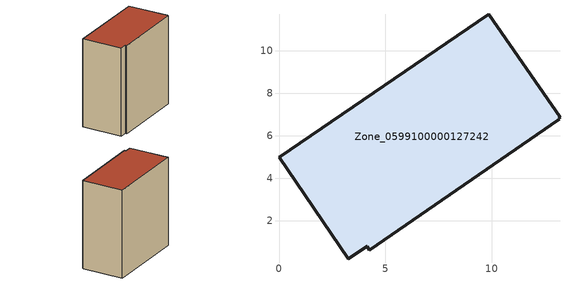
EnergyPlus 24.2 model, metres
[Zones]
Zone_0599100000127242
 floor ground (C_G): 0,4.99 9.86,11.71 13.22,6.85 13.17,6.82 13.2,6.77 4.25,0.59 4.15,0.79 3.25,0.2 z0
 wall outside (C_F): 9.86,11.71 0,4.99 3.25,0.2 4.15,0.79 4.25,0.59 13.2,6.77 13.17,6.82 13.22,6.85 9.86,11.71 z0:12.68
 roof outside (C_R): 4.25,0.59 13.2,6.77 13.17,6.82 13.22,6.85 9.86,11.71 0,4.99 3.25,0.2 4.15,0.79 z12.68
[BUILDING]
Pand.0599100000127242: North Axis=0; Terrain=City; Loads Convergence Tolerance Value=0.04; Temperature Convergence Tolerance Value=0.4; Solar Distribution=FullExterior; Maximum Number of Warmup Days=25; Minimum Number of Warmup Days=1
[Site:Location]
Rotterdam.The.Hague.AP_ZH_NLD Design_Conditions: Latitude=51.96; Longitude=4.45; Time Zone=1; Elevation=-4.5
[SITE:GROUNDTEMPERATURE:BUILDINGSURFACE]
18, 18, 18, 18, 18, 18, 18, 18, 18, 18, 18, 18
[MATERIAL] Thermal Absorptance=0.9; Solar Absorptance=0.7; Visible Absorptance=0.7
Name | Roughness | Thickness | Conductivity | Density | Specific Heat
G.TC.1946 | MediumSmooth | 0.15 | 1 | 540 | 1210
F.TC.1946 | Rough | 0.3 | 0.857143 | 1920 | 840
R.TC.1946 | MediumRough | 0.2 | 0.909091 | 1500 | 1000
[CONSTRUCTION]
C_G: G.TC.1946
C_F: F.TC.1946
C_R: R.TC.1946
[ZONE]
Zone_0599100000127242: Type=1; Multiplier=1; Ceiling Height=Autocalculate; Volume=Autocalculate; Floor Area=autocalculate; Part of Total Floor Area=Yes
[ZONEINFILTRATION:DESIGNFLOWRATE]
Infil_Zone_0599100000127242: Zone or ZoneList or Space or SpaceList=Zone_0599100000127242; Schedule=AlwaysOn; Design Flow Rate Calculation Method=Flow/Area; Flow Rate per Floor Area=0.003; Constant Term Coefficient=1; Temperature Term Coefficient=0; Velocity Term Coefficient=0; Velocity Squared Term Coefficient=0
[HVACTEMPLATE:ZONE:IDEALLOADSAIRSYSTEM]
Zone_0599100000127242: Maximum Heating Supply Air Temperature=50; Minimum Cooling Supply Air Temperature=13; Maximum Heating Supply Air Humidity Ratio=0.0156; Minimum Cooling Supply Air Humidity Ratio=0.0077; Heating Limit=NoLimit; Cooling Limit=NoLimit; Dehumidification Control Type=ConstantSensibleHeatRatio; Cooling Sensible Heat Ratio=0.7; Dehumidification Setpoint=60; Humidification Control Type=None; Humidification Setpoint=30; Outdoor Air Method=None; Outdoor Air Flow Rate per Person=0.00944; Outdoor Air Flow Rate per Zone Floor Area=0; Outdoor Air Flow Rate per Zone=0; Demand Controlled Ventilation Type=None; Outdoor Air Economizer Type=NoEconomizer; Heat Recovery Type=None; Sensible Heat Recovery Effectiveness=0.7; Latent Heat Recovery Effectiveness=0.65
[ZONECONTROL:THERMOSTAT]
ThermostatControl_Zone_0599100000127242: Zone or ZoneList=Zone_0599100000127242; Control Type Schedule=DualSetpointControlType; Control 1=Thermostat_Zone_0599100000127242; Temperature Difference Between Cutout And Setpoint=0
[THERMOSTATSETPOINT:DUALSETPOINT]
Thermostat_Zone_0599100000127242: Heating Setpoint Temperature Schedule=HeatingSetpoint_Zone_0599100000127242; Cooling Setpoint Temperature Schedule=CoolingSetpoint_Zone_0599100000127242
[SCHEDULE:COMPACT]
HeatingSetpoint_Zone_0599100000127242: Through: 12/31, For: AllDays, Until: 24:00, 21
CoolingSetpoint_Zone_0599100000127242: Through: 12/31, For: AllDays, Until: 24:00, 24
DualSetpointControlType: Through: 12/31, For: AllDays, Until: 24:00, 4
AlwaysOn: Through: 12/31, For: AllDays, Until: 24:00, 1
